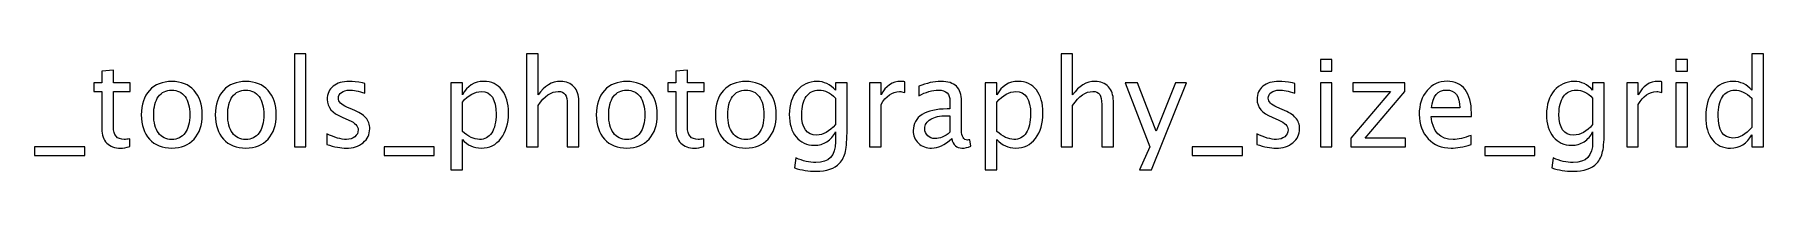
# Model space of a CAD drawing. Header units: centimetres. Extents: x -13.8 to 13.7, y -14.2 to 14.1.
# Drawn here: x -4.5 to 13.73, y 12.91 to 14.15 of the extents above; entities that cross this region are included whole.
import ezdxf

# ---------------------------------------------------------------- set-up
doc = ezdxf.new("R2010")
doc.units = ezdxf.units.CM
doc.header["$MEASUREMENT"] = 0
doc.layers.add('Layer 1', color=7, linetype='Continuous')

msp = doc.modelspace()

# ---------------------------------------------------------------- linework, layer by layer
at = {"layer": 'Layer 1'}
for points, knots in [([(-1.75811, 13.17044), (-1.75811, 13.17044), (-1.75811, 14.14961), (-1.75811, 14.14961), (-1.75811, 14.14961), (-1.75811, 14.14961), (-1.63619, 14.14961), (-1.63619, 14.14961), (-1.63619, 14.14961), (-1.63619, 14.14961), (-1.63619, 13.17044), (-1.63619, 13.17044), (-1.63619, 13.17044), (-1.63619, 13.17044), (-1.75811, 13.17044), (-1.75811, 13.17044)], [0, 0, 0, 0, 0.2, 0.2, 0.2, 0.2, 0.4, 0.4, 0.4, 0.4, 0.6, 0.6, 0.6, 0.6, 1, 1, 1, 1]), ([(0.69066, 13.17044), (0.69066, 13.17044), (0.69066, 14.14961), (0.69066, 14.14961), (0.69066, 14.14961), (0.69066, 14.14961), (0.81258, 14.14961), (0.81258, 14.14961), (0.81258, 14.14961), (0.81258, 14.14961), (0.81258, 13.71633), (0.81258, 13.71633), (0.81258, 13.71633), (0.87714, 13.81052), (0.9563, 13.85751), (1.04986, 13.85751), (1.04986, 13.85751), (1.1087, 13.85751), (1.15548, 13.8391), (1.18998, 13.80205), (1.18998, 13.80205), (1.22448, 13.76522), (1.24184, 13.71548), (1.24184, 13.65325), (1.24184, 13.65325), (1.24184, 13.65325), (1.24184, 13.17044), (1.24184, 13.17044), (1.24184, 13.17044), (1.24184, 13.17044), (1.11992, 13.17044), (1.11992, 13.17044), (1.11992, 13.17044), (1.11992, 13.17044), (1.11992, 13.61346), (1.11992, 13.61346), (1.11992, 13.61346), (1.11992, 13.66341), (1.11251, 13.69897), (1.09791, 13.72014), (1.09791, 13.72014), (1.08309, 13.74152), (1.05875, 13.7521), (1.02467, 13.7521), (1.02467, 13.7521), (0.94974, 13.7521), (0.87904, 13.70321), (0.81258, 13.60542), (0.81258, 13.60542), (0.81258, 13.60542), (0.81258, 13.17044), (0.81258, 13.17044), (0.81258, 13.17044), (0.81258, 13.17044), (0.69066, 13.17044), (0.69066, 13.17044)], [0, 0, 0, 0, 0.06666667, 0.06666667, 0.06666667, 0.06666667, 0.13333333, 0.13333333, 0.13333333, 0.13333333, 0.2, 0.2, 0.2, 0.2, 0.26666667, 0.26666667, 0.26666667, 0.26666667, 0.33333333, 0.33333333, 0.33333333, 0.33333333, 0.4, 0.4, 0.4, 0.4, 0.46666667, 0.46666667, 0.46666667, 0.46666667, 0.53333333, 0.53333333, 0.53333333, 0.53333333, 0.6, 0.6, 0.6, 0.6, 0.66666667, 0.66666667, 0.66666667, 0.66666667, 0.73333333, 0.73333333, 0.73333333, 0.73333333, 0.8, 0.8, 0.8, 0.8, 0.86666667, 0.86666667, 0.86666667, 0.86666667, 1, 1, 1, 1]), ([(6.32628, 13.17044), (6.32628, 13.17044), (6.32628, 14.14961), (6.32628, 14.14961), (6.32628, 14.14961), (6.32628, 14.14961), (6.4482, 14.14961), (6.4482, 14.14961), (6.4482, 14.14961), (6.4482, 14.14961), (6.4482, 13.71633), (6.4482, 13.71633), (6.4482, 13.71633), (6.51276, 13.81052), (6.59192, 13.85751), (6.68548, 13.85751), (6.68548, 13.85751), (6.74432, 13.85751), (6.7911, 13.8391), (6.8256, 13.80205), (6.8256, 13.80205), (6.8601, 13.76522), (6.87746, 13.71548), (6.87746, 13.65325), (6.87746, 13.65325), (6.87746, 13.65325), (6.87746, 13.17044), (6.87746, 13.17044), (6.87746, 13.17044), (6.87746, 13.17044), (6.75554, 13.17044), (6.75554, 13.17044), (6.75554, 13.17044), (6.75554, 13.17044), (6.75554, 13.61346), (6.75554, 13.61346), (6.75554, 13.61346), (6.75554, 13.66341), (6.74813, 13.69897), (6.73353, 13.72014), (6.73353, 13.72014), (6.71871, 13.74152), (6.69437, 13.7521), (6.66029, 13.7521), (6.66029, 13.7521), (6.58536, 13.7521), (6.51466, 13.70321), (6.4482, 13.60542), (6.4482, 13.60542), (6.4482, 13.60542), (6.4482, 13.17044), (6.4482, 13.17044), (6.4482, 13.17044), (6.4482, 13.17044), (6.32628, 13.17044), (6.32628, 13.17044)], [0, 0, 0, 0, 0.06666667, 0.06666667, 0.06666667, 0.06666667, 0.13333333, 0.13333333, 0.13333333, 0.13333333, 0.2, 0.2, 0.2, 0.2, 0.26666667, 0.26666667, 0.26666667, 0.26666667, 0.33333333, 0.33333333, 0.33333333, 0.33333333, 0.4, 0.4, 0.4, 0.4, 0.46666667, 0.46666667, 0.46666667, 0.46666667, 0.53333333, 0.53333333, 0.53333333, 0.53333333, 0.6, 0.6, 0.6, 0.6, 0.66666667, 0.66666667, 0.66666667, 0.66666667, 0.73333333, 0.73333333, 0.73333333, 0.73333333, 0.8, 0.8, 0.8, 0.8, 0.86666667, 0.86666667, 0.86666667, 0.86666667, 1, 1, 1, 1]), ([(9.0606, 13.96673), (9.0606, 13.96673), (9.0606, 14.08865), (9.0606, 14.08865), (9.0606, 14.08865), (9.0606, 14.08865), (9.18252, 14.08865), (9.18252, 14.08865), (9.18252, 14.08865), (9.18252, 14.08865), (9.18252, 13.96673), (9.18252, 13.96673), (9.18252, 13.96673), (9.18252, 13.96673), (9.0606, 13.96673), (9.0606, 13.96673)], [0, 0, 0, 0, 0.2, 0.2, 0.2, 0.2, 0.4, 0.4, 0.4, 0.4, 0.6, 0.6, 0.6, 0.6, 1, 1, 1, 1]), ([(12.80964, 13.96673), (12.80964, 13.96673), (12.80964, 14.08865), (12.80964, 14.08865), (12.80964, 14.08865), (12.80964, 14.08865), (12.93156, 14.08865), (12.93156, 14.08865), (12.93156, 14.08865), (12.93156, 14.08865), (12.93156, 13.96673), (12.93156, 13.96673), (12.93156, 13.96673), (12.93156, 13.96673), (12.80964, 13.96673), (12.80964, 13.96673)], [0, 0, 0, 0, 0.2, 0.2, 0.2, 0.2, 0.4, 0.4, 0.4, 0.4, 0.6, 0.6, 0.6, 0.6, 1, 1, 1, 1]), ([(13.60974, 13.17044), (13.60974, 13.17044), (13.60974, 13.29681), (13.60974, 13.29681), (13.60974, 13.29681), (13.56, 13.2024), (13.48507, 13.1552), (13.38495, 13.1552), (13.38495, 13.1552), (13.30367, 13.1552), (13.23975, 13.18462), (13.19318, 13.24368), (13.19318, 13.24368), (13.14661, 13.30273), (13.12333, 13.38338), (13.12333, 13.48561), (13.12333, 13.48561), (13.12333, 13.59737), (13.14979, 13.68733), (13.20249, 13.75549), (13.20249, 13.75549), (13.25541, 13.82343), (13.32484, 13.85751), (13.41099, 13.85751), (13.41099, 13.85751), (13.49078, 13.85751), (13.55725, 13.82703), (13.60974, 13.76586), (13.60974, 13.76586), (13.60974, 13.76586), (13.60974, 14.14961), (13.60974, 14.14961), (13.60974, 14.14961), (13.60974, 14.14961), (13.73166, 14.14961), (13.73166, 14.14961), (13.73166, 14.14961), (13.73166, 14.14961), (13.73166, 13.17044), (13.73166, 13.17044), (13.73166, 13.17044), (13.73166, 13.17044), (13.60974, 13.17044), (13.60974, 13.17044)], [0, 0, 0, 0, 0.08333333, 0.08333333, 0.08333333, 0.08333333, 0.16666667, 0.16666667, 0.16666667, 0.16666667, 0.25, 0.25, 0.25, 0.25, 0.33333333, 0.33333333, 0.33333333, 0.33333333, 0.41666667, 0.41666667, 0.41666667, 0.41666667, 0.5, 0.5, 0.5, 0.5, 0.58333333, 0.58333333, 0.58333333, 0.58333333, 0.66666667, 0.66666667, 0.66666667, 0.66666667, 0.75, 0.75, 0.75, 0.75, 0.83333333, 0.83333333, 0.83333333, 0.83333333, 1, 1, 1, 1]), ([(-3.4925, 13.17065), (-3.53018, 13.16028), (-3.56298, 13.1552), (-3.59071, 13.1552), (-3.59071, 13.1552), (-3.65294, 13.1552), (-3.70141, 13.17298), (-3.73613, 13.20854), (-3.73613, 13.20854), (-3.77105, 13.2441), (-3.78841, 13.29342), (-3.78841, 13.35671), (-3.78841, 13.35671), (-3.78841, 13.35671), (-3.78841, 13.7521), (-3.78841, 13.7521), (-3.78841, 13.7521), (-3.78841, 13.7521), (-3.87265, 13.7521), (-3.87265, 13.7521), (-3.87265, 13.7521), (-3.87265, 13.7521), (-3.87265, 13.84354), (-3.87265, 13.84354), (-3.87265, 13.84354), (-3.87265, 13.84354), (-3.78841, 13.84354), (-3.78841, 13.84354), (-3.78841, 13.84354), (-3.78841, 13.84354), (-3.78841, 13.96525), (-3.78841, 13.96525), (-3.78841, 13.96525), (-3.78841, 13.96525), (-3.66649, 13.97689), (-3.66649, 13.97689), (-3.66649, 13.97689), (-3.66649, 13.97689), (-3.66649, 13.84354), (-3.66649, 13.84354), (-3.66649, 13.84354), (-3.66649, 13.84354), (-3.48996, 13.84354), (-3.48996, 13.84354), (-3.48996, 13.84354), (-3.48996, 13.84354), (-3.48996, 13.7521), (-3.48996, 13.7521), (-3.48996, 13.7521), (-3.48996, 13.7521), (-3.66649, 13.7521), (-3.66649, 13.7521), (-3.66649, 13.7521), (-3.66649, 13.7521), (-3.66649, 13.37872), (-3.66649, 13.37872), (-3.66649, 13.37872), (-3.66649, 13.29067), (-3.62818, 13.24664), (-3.55177, 13.24664), (-3.55177, 13.24664), (-3.53547, 13.24664), (-3.51578, 13.24939), (-3.4925, 13.25468), (-3.4925, 13.25468), (-3.4925, 13.25468), (-3.4925, 13.17065), (-3.4925, 13.17065)], [0, 0, 0, 0, 0.05555556, 0.05555556, 0.05555556, 0.05555556, 0.11111111, 0.11111111, 0.11111111, 0.11111111, 0.16666667, 0.16666667, 0.16666667, 0.16666667, 0.22222222, 0.22222222, 0.22222222, 0.22222222, 0.27777778, 0.27777778, 0.27777778, 0.27777778, 0.33333333, 0.33333333, 0.33333333, 0.33333333, 0.38888889, 0.38888889, 0.38888889, 0.38888889, 0.44444444, 0.44444444, 0.44444444, 0.44444444, 0.5, 0.5, 0.5, 0.5, 0.55555556, 0.55555556, 0.55555556, 0.55555556, 0.61111111, 0.61111111, 0.61111111, 0.61111111, 0.66666667, 0.66666667, 0.66666667, 0.66666667, 0.72222222, 0.72222222, 0.72222222, 0.72222222, 0.77777778, 0.77777778, 0.77777778, 0.77777778, 0.83333333, 0.83333333, 0.83333333, 0.83333333, 0.88888889, 0.88888889, 0.88888889, 0.88888889, 1, 1, 1, 1]), ([(-3.05054, 13.1552), (-3.14939, 13.1552), (-3.2277, 13.18674), (-3.28528, 13.24982), (-3.28528, 13.24982), (-3.34306, 13.31289), (-3.37185, 13.39862), (-3.37185, 13.50678), (-3.37185, 13.50678), (-3.37185, 13.61473), (-3.34306, 13.70024), (-3.28528, 13.76311), (-3.28528, 13.76311), (-3.2277, 13.82597), (-3.14939, 13.85751), (-3.05054, 13.85751), (-3.05054, 13.85751), (-2.95169, 13.85751), (-2.87337, 13.82597), (-2.8158, 13.76311), (-2.8158, 13.76311), (-2.75802, 13.70024), (-2.72923, 13.61473), (-2.72923, 13.50678), (-2.72923, 13.50678), (-2.72923, 13.39862), (-2.75802, 13.31289), (-2.8158, 13.24982), (-2.8158, 13.24982), (-2.87337, 13.18674), (-2.95169, 13.1552), (-3.05054, 13.1552)], [0, 0, 0, 0, 0.11111111, 0.11111111, 0.11111111, 0.11111111, 0.22222222, 0.22222222, 0.22222222, 0.22222222, 0.33333333, 0.33333333, 0.33333333, 0.33333333, 0.44444444, 0.44444444, 0.44444444, 0.44444444, 0.55555556, 0.55555556, 0.55555556, 0.55555556, 0.66666667, 0.66666667, 0.66666667, 0.66666667, 0.77777778, 0.77777778, 0.77777778, 0.77777778, 1, 1, 1, 1]), ([(-2.27034, 13.1552), (-2.36919, 13.1552), (-2.4475, 13.18674), (-2.50508, 13.24982), (-2.50508, 13.24982), (-2.56286, 13.31289), (-2.59165, 13.39862), (-2.59165, 13.50678), (-2.59165, 13.50678), (-2.59165, 13.61473), (-2.56286, 13.70024), (-2.50508, 13.76311), (-2.50508, 13.76311), (-2.4475, 13.82597), (-2.36919, 13.85751), (-2.27034, 13.85751), (-2.27034, 13.85751), (-2.17149, 13.85751), (-2.09317, 13.82597), (-2.0356, 13.76311), (-2.0356, 13.76311), (-1.97782, 13.70024), (-1.94903, 13.61473), (-1.94903, 13.50678), (-1.94903, 13.50678), (-1.94903, 13.39862), (-1.97782, 13.31289), (-2.0356, 13.24982), (-2.0356, 13.24982), (-2.09317, 13.18674), (-2.17149, 13.1552), (-2.27034, 13.1552)], [0, 0, 0, 0, 0.11111111, 0.11111111, 0.11111111, 0.11111111, 0.22222222, 0.22222222, 0.22222222, 0.22222222, 0.33333333, 0.33333333, 0.33333333, 0.33333333, 0.44444444, 0.44444444, 0.44444444, 0.44444444, 0.55555556, 0.55555556, 0.55555556, 0.55555556, 0.66666667, 0.66666667, 0.66666667, 0.66666667, 0.77777778, 0.77777778, 0.77777778, 0.77777778, 1, 1, 1, 1]), ([(-1.41521, 13.19457), (-1.41521, 13.19457), (-1.41521, 13.30633), (-1.41521, 13.30633), (-1.41521, 13.30633), (-1.33541, 13.26654), (-1.2662, 13.24664), (-1.20714, 13.24664), (-1.20714, 13.24664), (-1.172, 13.24664), (-1.14279, 13.25617), (-1.11972, 13.27522), (-1.11972, 13.27522), (-1.09665, 13.29405), (-1.08501, 13.31776), (-1.08501, 13.34634), (-1.08501, 13.34634), (-1.08501, 13.38803), (-1.11739, 13.42254), (-1.18216, 13.44984), (-1.18216, 13.44984), (-1.18216, 13.44984), (-1.2535, 13.48011), (-1.2535, 13.48011), (-1.2535, 13.48011), (-1.35869, 13.52371), (-1.4114, 13.58679), (-1.4114, 13.6687), (-1.4114, 13.6687), (-1.4114, 13.72734), (-1.39066, 13.77348), (-1.34917, 13.80713), (-1.34917, 13.80713), (-1.30768, 13.84079), (-1.25074, 13.85751), (-1.17857, 13.85751), (-1.17857, 13.85751), (-1.1411, 13.85751), (-1.09453, 13.85243), (-1.03929, 13.84206), (-1.03929, 13.84206), (-1.03929, 13.84206), (-1.01389, 13.83719), (-1.01389, 13.83719), (-1.01389, 13.83719), (-1.01389, 13.83719), (-1.01389, 13.73559), (-1.01389, 13.73559), (-1.01389, 13.73559), (-1.08183, 13.75591), (-1.13602, 13.76607), (-1.17645, 13.76607), (-1.17645, 13.76607), (-1.21201, 13.76607), (-1.24016, 13.75824), (-1.26154, 13.74279), (-1.26154, 13.74279), (-1.28271, 13.72734), (-1.29329, 13.70659), (-1.29329, 13.68056), (-1.29329, 13.68056), (-1.29329, 13.64394), (-1.26366, 13.61282), (-1.20418, 13.58764), (-1.20418, 13.58764), (-1.20418, 13.58764), (-1.14555, 13.56287), (-1.14555, 13.56287), (-1.14555, 13.56287), (-1.07908, 13.53493), (-1.03209, 13.5053), (-1.00458, 13.47418), (-1.00458, 13.47418), (-0.97685, 13.44307), (-0.96309, 13.40412), (-0.96309, 13.35755), (-0.96309, 13.35755), (-0.96309, 13.2985), (-0.98637, 13.25003), (-1.03315, 13.21214), (-1.03315, 13.21214), (-1.07972, 13.17425), (-1.13941, 13.1552), (-1.21201, 13.1552), (-1.21201, 13.1552), (-1.26789, 13.1552), (-1.33541, 13.16832), (-1.41521, 13.19457)], [0, 0, 0, 0, 0.04347826, 0.04347826, 0.04347826, 0.04347826, 0.08695652, 0.08695652, 0.08695652, 0.08695652, 0.13043478, 0.13043478, 0.13043478, 0.13043478, 0.17391304, 0.17391304, 0.17391304, 0.17391304, 0.2173913, 0.2173913, 0.2173913, 0.2173913, 0.26086957, 0.26086957, 0.26086957, 0.26086957, 0.30434783, 0.30434783, 0.30434783, 0.30434783, 0.34782609, 0.34782609, 0.34782609, 0.34782609, 0.39130435, 0.39130435, 0.39130435, 0.39130435, 0.43478261, 0.43478261, 0.43478261, 0.43478261, 0.47826087, 0.47826087, 0.47826087, 0.47826087, 0.52173913, 0.52173913, 0.52173913, 0.52173913, 0.56521739, 0.56521739, 0.56521739, 0.56521739, 0.60869565, 0.60869565, 0.60869565, 0.60869565, 0.65217391, 0.65217391, 0.65217391, 0.65217391, 0.69565217, 0.69565217, 0.69565217, 0.69565217, 0.73913043, 0.73913043, 0.73913043, 0.73913043, 0.7826087, 0.7826087, 0.7826087, 0.7826087, 0.82608696, 0.82608696, 0.82608696, 0.82608696, 0.86956522, 0.86956522, 0.86956522, 0.86956522, 0.91304348, 0.91304348, 0.91304348, 0.91304348, 1, 1, 1, 1]), ([(-0.10859, 12.92533), (-0.10859, 12.92533), (-0.10859, 13.84354), (-0.10859, 13.84354), (-0.10859, 13.84354), (-0.10859, 13.84354), (0.01333, 13.84354), (0.01333, 13.84354), (0.01333, 13.84354), (0.01333, 13.84354), (0.01333, 13.71633), (0.01333, 13.71633), (0.01333, 13.71633), (0.06328, 13.81052), (0.13843, 13.85751), (0.23854, 13.85751), (0.23854, 13.85751), (0.31961, 13.85751), (0.38332, 13.82809), (0.42989, 13.76903), (0.42989, 13.76903), (0.47646, 13.70998), (0.49974, 13.62933), (0.49974, 13.5271), (0.49974, 13.5271), (0.49974, 13.41576), (0.47328, 13.3258), (0.42058, 13.25765), (0.42058, 13.25765), (0.36787, 13.18928), (0.29845, 13.1552), (0.21251, 13.1552), (0.21251, 13.1552), (0.13271, 13.1552), (0.06625, 13.18568), (0.01333, 13.24685), (0.01333, 13.24685), (0.01333, 13.24685), (0.01333, 12.92533), (0.01333, 12.92533), (0.01333, 12.92533), (0.01333, 12.92533), (-0.10859, 12.92533), (-0.10859, 12.92533)], [0, 0, 0, 0, 0.08333333, 0.08333333, 0.08333333, 0.08333333, 0.16666667, 0.16666667, 0.16666667, 0.16666667, 0.25, 0.25, 0.25, 0.25, 0.33333333, 0.33333333, 0.33333333, 0.33333333, 0.41666667, 0.41666667, 0.41666667, 0.41666667, 0.5, 0.5, 0.5, 0.5, 0.58333333, 0.58333333, 0.58333333, 0.58333333, 0.66666667, 0.66666667, 0.66666667, 0.66666667, 0.75, 0.75, 0.75, 0.75, 0.83333333, 0.83333333, 0.83333333, 0.83333333, 1, 1, 1, 1]), ([(1.74688, 13.1552), (1.64803, 13.1552), (1.56972, 13.18674), (1.51214, 13.24982), (1.51214, 13.24982), (1.45436, 13.31289), (1.42557, 13.39862), (1.42557, 13.50678), (1.42557, 13.50678), (1.42557, 13.61473), (1.45436, 13.70024), (1.51214, 13.76311), (1.51214, 13.76311), (1.56972, 13.82597), (1.64803, 13.85751), (1.74688, 13.85751), (1.74688, 13.85751), (1.84573, 13.85751), (1.92405, 13.82597), (1.98162, 13.76311), (1.98162, 13.76311), (2.0394, 13.70024), (2.06819, 13.61473), (2.06819, 13.50678), (2.06819, 13.50678), (2.06819, 13.39862), (2.0394, 13.31289), (1.98162, 13.24982), (1.98162, 13.24982), (1.92405, 13.18674), (1.84573, 13.1552), (1.74688, 13.1552)], [0, 0, 0, 0, 0.11111111, 0.11111111, 0.11111111, 0.11111111, 0.22222222, 0.22222222, 0.22222222, 0.22222222, 0.33333333, 0.33333333, 0.33333333, 0.33333333, 0.44444444, 0.44444444, 0.44444444, 0.44444444, 0.55555556, 0.55555556, 0.55555556, 0.55555556, 0.66666667, 0.66666667, 0.66666667, 0.66666667, 0.77777778, 0.77777778, 0.77777778, 0.77777778, 1, 1, 1, 1]), ([(2.5601, 13.17065), (2.52242, 13.16028), (2.48962, 13.1552), (2.46189, 13.1552), (2.46189, 13.1552), (2.39966, 13.1552), (2.35119, 13.17298), (2.31647, 13.20854), (2.31647, 13.20854), (2.28155, 13.2441), (2.26419, 13.29342), (2.26419, 13.35671), (2.26419, 13.35671), (2.26419, 13.35671), (2.26419, 13.7521), (2.26419, 13.7521), (2.26419, 13.7521), (2.26419, 13.7521), (2.17995, 13.7521), (2.17995, 13.7521), (2.17995, 13.7521), (2.17995, 13.7521), (2.17995, 13.84354), (2.17995, 13.84354), (2.17995, 13.84354), (2.17995, 13.84354), (2.26419, 13.84354), (2.26419, 13.84354), (2.26419, 13.84354), (2.26419, 13.84354), (2.26419, 13.96525), (2.26419, 13.96525), (2.26419, 13.96525), (2.26419, 13.96525), (2.38611, 13.97689), (2.38611, 13.97689), (2.38611, 13.97689), (2.38611, 13.97689), (2.38611, 13.84354), (2.38611, 13.84354), (2.38611, 13.84354), (2.38611, 13.84354), (2.56264, 13.84354), (2.56264, 13.84354), (2.56264, 13.84354), (2.56264, 13.84354), (2.56264, 13.7521), (2.56264, 13.7521), (2.56264, 13.7521), (2.56264, 13.7521), (2.38611, 13.7521), (2.38611, 13.7521), (2.38611, 13.7521), (2.38611, 13.7521), (2.38611, 13.37872), (2.38611, 13.37872), (2.38611, 13.37872), (2.38611, 13.29067), (2.42442, 13.24664), (2.50083, 13.24664), (2.50083, 13.24664), (2.51713, 13.24664), (2.53682, 13.24939), (2.5601, 13.25468), (2.5601, 13.25468), (2.5601, 13.25468), (2.5601, 13.17065), (2.5601, 13.17065)], [0, 0, 0, 0, 0.05555556, 0.05555556, 0.05555556, 0.05555556, 0.11111111, 0.11111111, 0.11111111, 0.11111111, 0.16666667, 0.16666667, 0.16666667, 0.16666667, 0.22222222, 0.22222222, 0.22222222, 0.22222222, 0.27777778, 0.27777778, 0.27777778, 0.27777778, 0.33333333, 0.33333333, 0.33333333, 0.33333333, 0.38888889, 0.38888889, 0.38888889, 0.38888889, 0.44444444, 0.44444444, 0.44444444, 0.44444444, 0.5, 0.5, 0.5, 0.5, 0.55555556, 0.55555556, 0.55555556, 0.55555556, 0.61111111, 0.61111111, 0.61111111, 0.61111111, 0.66666667, 0.66666667, 0.66666667, 0.66666667, 0.72222222, 0.72222222, 0.72222222, 0.72222222, 0.77777778, 0.77777778, 0.77777778, 0.77777778, 0.83333333, 0.83333333, 0.83333333, 0.83333333, 0.88888889, 0.88888889, 0.88888889, 0.88888889, 1, 1, 1, 1]), ([(3.00206, 13.1552), (2.90321, 13.1552), (2.8249, 13.18674), (2.76732, 13.24982), (2.76732, 13.24982), (2.70954, 13.31289), (2.68075, 13.39862), (2.68075, 13.50678), (2.68075, 13.50678), (2.68075, 13.61473), (2.70954, 13.70024), (2.76732, 13.76311), (2.76732, 13.76311), (2.8249, 13.82597), (2.90321, 13.85751), (3.00206, 13.85751), (3.00206, 13.85751), (3.10091, 13.85751), (3.17923, 13.82597), (3.2368, 13.76311), (3.2368, 13.76311), (3.29458, 13.70024), (3.32337, 13.61473), (3.32337, 13.50678), (3.32337, 13.50678), (3.32337, 13.39862), (3.29458, 13.31289), (3.2368, 13.24982), (3.2368, 13.24982), (3.17923, 13.18674), (3.10091, 13.1552), (3.00206, 13.1552)], [0, 0, 0, 0, 0.11111111, 0.11111111, 0.11111111, 0.11111111, 0.22222222, 0.22222222, 0.22222222, 0.22222222, 0.33333333, 0.33333333, 0.33333333, 0.33333333, 0.44444444, 0.44444444, 0.44444444, 0.44444444, 0.55555556, 0.55555556, 0.55555556, 0.55555556, 0.66666667, 0.66666667, 0.66666667, 0.66666667, 0.77777778, 0.77777778, 0.77777778, 0.77777778, 1, 1, 1, 1]), ([(3.51683, 12.94692), (3.51683, 12.94692), (3.53122, 13.05233), (3.53122, 13.05233), (3.53122, 13.05233), (3.60192, 13.01931), (3.67198, 13.0028), (3.7412, 13.0028), (3.7412, 13.0028), (3.87857, 13.0028), (3.94736, 13.07561), (3.94736, 13.22103), (3.94736, 13.22103), (3.94736, 13.22103), (3.94736, 13.32686), (3.94736, 13.32686), (3.94736, 13.32686), (3.92619, 13.2822), (3.89614, 13.2477), (3.85698, 13.22293), (3.85698, 13.22293), (3.81782, 13.19817), (3.77422, 13.18568), (3.72617, 13.18568), (3.72617, 13.18568), (3.64468, 13.18568), (3.58012, 13.21489), (3.53249, 13.27331), (3.53249, 13.27331), (3.48487, 13.33173), (3.46095, 13.41089), (3.46095, 13.5108), (3.46095, 13.5108), (3.46095, 13.61304), (3.48804, 13.69643), (3.54223, 13.76099), (3.54223, 13.76099), (3.59663, 13.82534), (3.66669, 13.85751), (3.75284, 13.85751), (3.75284, 13.85751), (3.82819, 13.85751), (3.89317, 13.82703), (3.94736, 13.76586), (3.94736, 13.76586), (3.94736, 13.76586), (3.94736, 13.84354), (3.94736, 13.84354), (3.94736, 13.84354), (3.94736, 13.84354), (4.06928, 13.84354), (4.06928, 13.84354), (4.06928, 13.84354), (4.06928, 13.84354), (4.06928, 13.35417), (4.06928, 13.35417), (4.06928, 13.35417), (4.06928, 13.24897), (4.06378, 13.17108), (4.05277, 13.12049), (4.05277, 13.12049), (4.04198, 13.0699), (4.02123, 13.02841), (3.99118, 12.99624), (3.99118, 12.99624), (3.93784, 12.93972), (3.85444, 12.91136), (3.7412, 12.91136), (3.7412, 12.91136), (3.66352, 12.91136), (3.5888, 12.92321), (3.51683, 12.94692)], [0, 0, 0, 0, 0.05263158, 0.05263158, 0.05263158, 0.05263158, 0.10526316, 0.10526316, 0.10526316, 0.10526316, 0.15789474, 0.15789474, 0.15789474, 0.15789474, 0.21052632, 0.21052632, 0.21052632, 0.21052632, 0.26315789, 0.26315789, 0.26315789, 0.26315789, 0.31578947, 0.31578947, 0.31578947, 0.31578947, 0.36842105, 0.36842105, 0.36842105, 0.36842105, 0.42105263, 0.42105263, 0.42105263, 0.42105263, 0.47368421, 0.47368421, 0.47368421, 0.47368421, 0.52631579, 0.52631579, 0.52631579, 0.52631579, 0.57894737, 0.57894737, 0.57894737, 0.57894737, 0.63157895, 0.63157895, 0.63157895, 0.63157895, 0.68421053, 0.68421053, 0.68421053, 0.68421053, 0.73684211, 0.73684211, 0.73684211, 0.73684211, 0.78947368, 0.78947368, 0.78947368, 0.78947368, 0.84210526, 0.84210526, 0.84210526, 0.84210526, 0.89473684, 0.89473684, 0.89473684, 0.89473684, 1, 1, 1, 1]), ([(4.30614, 13.17044), (4.30614, 13.17044), (4.30614, 13.84354), (4.30614, 13.84354), (4.30614, 13.84354), (4.30614, 13.84354), (4.42806, 13.84354), (4.42806, 13.84354), (4.42806, 13.84354), (4.42806, 13.84354), (4.42806, 13.71633), (4.42806, 13.71633), (4.42806, 13.71633), (4.47653, 13.81052), (4.54681, 13.85751), (4.63909, 13.85751), (4.63909, 13.85751), (4.65158, 13.85751), (4.6647, 13.85645), (4.67825, 13.85434), (4.67825, 13.85434), (4.67825, 13.85434), (4.67825, 13.74025), (4.67825, 13.74025), (4.67825, 13.74025), (4.65708, 13.74723), (4.63846, 13.75083), (4.62237, 13.75083), (4.62237, 13.75083), (4.5449, 13.75083), (4.48013, 13.70511), (4.42806, 13.61346), (4.42806, 13.61346), (4.42806, 13.61346), (4.42806, 13.17044), (4.42806, 13.17044), (4.42806, 13.17044), (4.42806, 13.17044), (4.30614, 13.17044), (4.30614, 13.17044)], [0, 0, 0, 0, 0.09090909, 0.09090909, 0.09090909, 0.09090909, 0.18181818, 0.18181818, 0.18181818, 0.18181818, 0.27272727, 0.27272727, 0.27272727, 0.27272727, 0.36363636, 0.36363636, 0.36363636, 0.36363636, 0.45454545, 0.45454545, 0.45454545, 0.45454545, 0.54545455, 0.54545455, 0.54545455, 0.54545455, 0.63636364, 0.63636364, 0.63636364, 0.63636364, 0.72727273, 0.72727273, 0.72727273, 0.72727273, 0.81818182, 0.81818182, 0.81818182, 0.81818182, 1, 1, 1, 1]), ([(5.1727, 13.25617), (5.09947, 13.18886), (5.02898, 13.1552), (4.96125, 13.1552), (4.96125, 13.1552), (4.90558, 13.1552), (4.85922, 13.17256), (4.82261, 13.20748), (4.82261, 13.20748), (4.78578, 13.24241), (4.76736, 13.28643), (4.76736, 13.33956), (4.76736, 13.33956), (4.76736, 13.41301), (4.79826, 13.46953), (4.86007, 13.5089), (4.86007, 13.5089), (4.92188, 13.54827), (5.01057, 13.56795), (5.12614, 13.56795), (5.12614, 13.56795), (5.12614, 13.56795), (5.15471, 13.56795), (5.15471, 13.56795), (5.15471, 13.56795), (5.15471, 13.56795), (5.15471, 13.64902), (5.15471, 13.64902), (5.15471, 13.64902), (5.15471, 13.72712), (5.11407, 13.76607), (5.03258, 13.76607), (5.03258, 13.76607), (4.9695, 13.76607), (4.9005, 13.74617), (4.82578, 13.70638), (4.82578, 13.70638), (4.82578, 13.70638), (4.82578, 13.80671), (4.82578, 13.80671), (4.82578, 13.80671), (4.90791, 13.84058), (4.98538, 13.85751), (5.05798, 13.85751), (5.05798, 13.85751), (5.1327, 13.85751), (5.18794, 13.84058), (5.22329, 13.8065), (5.22329, 13.8065), (5.25885, 13.77242), (5.27663, 13.71993), (5.27663, 13.64902), (5.27663, 13.64902), (5.27663, 13.64902), (5.27663, 13.34485), (5.27663, 13.34485), (5.27663, 13.34485), (5.27663, 13.27522), (5.29801, 13.24029), (5.34098, 13.24029), (5.34098, 13.24029), (5.34627, 13.24029), (5.3541, 13.24114), (5.36447, 13.24283), (5.36447, 13.24283), (5.36447, 13.24283), (5.37315, 13.1751), (5.37315, 13.1751), (5.37315, 13.1751), (5.34542, 13.16176), (5.31494, 13.1552), (5.2815, 13.1552), (5.2815, 13.1552), (5.22456, 13.1552), (5.18837, 13.18886), (5.1727, 13.25617)], [0, 0, 0, 0, 0.05, 0.05, 0.05, 0.05, 0.1, 0.1, 0.1, 0.1, 0.15, 0.15, 0.15, 0.15, 0.2, 0.2, 0.2, 0.2, 0.25, 0.25, 0.25, 0.25, 0.3, 0.3, 0.3, 0.3, 0.35, 0.35, 0.35, 0.35, 0.4, 0.4, 0.4, 0.4, 0.45, 0.45, 0.45, 0.45, 0.5, 0.5, 0.5, 0.5, 0.55, 0.55, 0.55, 0.55, 0.6, 0.6, 0.6, 0.6, 0.65, 0.65, 0.65, 0.65, 0.7, 0.7, 0.7, 0.7, 0.75, 0.75, 0.75, 0.75, 0.8, 0.8, 0.8, 0.8, 0.85, 0.85, 0.85, 0.85, 0.9, 0.9, 0.9, 0.9, 1, 1, 1, 1]), ([(5.52703, 12.92533), (5.52703, 12.92533), (5.52703, 13.84354), (5.52703, 13.84354), (5.52703, 13.84354), (5.52703, 13.84354), (5.64895, 13.84354), (5.64895, 13.84354), (5.64895, 13.84354), (5.64895, 13.84354), (5.64895, 13.71633), (5.64895, 13.71633), (5.64895, 13.71633), (5.6989, 13.81052), (5.77405, 13.85751), (5.87416, 13.85751), (5.87416, 13.85751), (5.95523, 13.85751), (6.01894, 13.82809), (6.06551, 13.76903), (6.06551, 13.76903), (6.11208, 13.70998), (6.13536, 13.62933), (6.13536, 13.5271), (6.13536, 13.5271), (6.13536, 13.41576), (6.1089, 13.3258), (6.0562, 13.25765), (6.0562, 13.25765), (6.00349, 13.18928), (5.93407, 13.1552), (5.84813, 13.1552), (5.84813, 13.1552), (5.76833, 13.1552), (5.70187, 13.18568), (5.64895, 13.24685), (5.64895, 13.24685), (5.64895, 13.24685), (5.64895, 12.92533), (5.64895, 12.92533), (5.64895, 12.92533), (5.64895, 12.92533), (5.52703, 12.92533), (5.52703, 12.92533)], [0, 0, 0, 0, 0.08333333, 0.08333333, 0.08333333, 0.08333333, 0.16666667, 0.16666667, 0.16666667, 0.16666667, 0.25, 0.25, 0.25, 0.25, 0.33333333, 0.33333333, 0.33333333, 0.33333333, 0.41666667, 0.41666667, 0.41666667, 0.41666667, 0.5, 0.5, 0.5, 0.5, 0.58333333, 0.58333333, 0.58333333, 0.58333333, 0.66666667, 0.66666667, 0.66666667, 0.66666667, 0.75, 0.75, 0.75, 0.75, 0.83333333, 0.83333333, 0.83333333, 0.83333333, 1, 1, 1, 1]), ([(8.38898, 13.19457), (8.38898, 13.19457), (8.38898, 13.30633), (8.38898, 13.30633), (8.38898, 13.30633), (8.46878, 13.26654), (8.53799, 13.24664), (8.59705, 13.24664), (8.59705, 13.24664), (8.63219, 13.24664), (8.6614, 13.25617), (8.68447, 13.27522), (8.68447, 13.27522), (8.70754, 13.29405), (8.71918, 13.31776), (8.71918, 13.34634), (8.71918, 13.34634), (8.71918, 13.38803), (8.6868, 13.42254), (8.62203, 13.44984), (8.62203, 13.44984), (8.62203, 13.44984), (8.55069, 13.48011), (8.55069, 13.48011), (8.55069, 13.48011), (8.4455, 13.52371), (8.39279, 13.58679), (8.39279, 13.6687), (8.39279, 13.6687), (8.39279, 13.72734), (8.41353, 13.77348), (8.45502, 13.80713), (8.45502, 13.80713), (8.49651, 13.84079), (8.55345, 13.85751), (8.62562, 13.85751), (8.62562, 13.85751), (8.66309, 13.85751), (8.70966, 13.85243), (8.7649, 13.84206), (8.7649, 13.84206), (8.7649, 13.84206), (8.7903, 13.83719), (8.7903, 13.83719), (8.7903, 13.83719), (8.7903, 13.83719), (8.7903, 13.73559), (8.7903, 13.73559), (8.7903, 13.73559), (8.72236, 13.75591), (8.66817, 13.76607), (8.62774, 13.76607), (8.62774, 13.76607), (8.59218, 13.76607), (8.56403, 13.75824), (8.54265, 13.74279), (8.54265, 13.74279), (8.52148, 13.72734), (8.5109, 13.70659), (8.5109, 13.68056), (8.5109, 13.68056), (8.5109, 13.64394), (8.54053, 13.61282), (8.60001, 13.58764), (8.60001, 13.58764), (8.60001, 13.58764), (8.65864, 13.56287), (8.65864, 13.56287), (8.65864, 13.56287), (8.72511, 13.53493), (8.7721, 13.5053), (8.79961, 13.47418), (8.79961, 13.47418), (8.82734, 13.44307), (8.8411, 13.40412), (8.8411, 13.35755), (8.8411, 13.35755), (8.8411, 13.2985), (8.81782, 13.25003), (8.77104, 13.21214), (8.77104, 13.21214), (8.72447, 13.17425), (8.66478, 13.1552), (8.59218, 13.1552), (8.59218, 13.1552), (8.5363, 13.1552), (8.46878, 13.16832), (8.38898, 13.19457)], [0, 0, 0, 0, 0.04347826, 0.04347826, 0.04347826, 0.04347826, 0.08695652, 0.08695652, 0.08695652, 0.08695652, 0.13043478, 0.13043478, 0.13043478, 0.13043478, 0.17391304, 0.17391304, 0.17391304, 0.17391304, 0.2173913, 0.2173913, 0.2173913, 0.2173913, 0.26086957, 0.26086957, 0.26086957, 0.26086957, 0.30434783, 0.30434783, 0.30434783, 0.30434783, 0.34782609, 0.34782609, 0.34782609, 0.34782609, 0.39130435, 0.39130435, 0.39130435, 0.39130435, 0.43478261, 0.43478261, 0.43478261, 0.43478261, 0.47826087, 0.47826087, 0.47826087, 0.47826087, 0.52173913, 0.52173913, 0.52173913, 0.52173913, 0.56521739, 0.56521739, 0.56521739, 0.56521739, 0.60869565, 0.60869565, 0.60869565, 0.60869565, 0.65217391, 0.65217391, 0.65217391, 0.65217391, 0.69565217, 0.69565217, 0.69565217, 0.69565217, 0.73913043, 0.73913043, 0.73913043, 0.73913043, 0.7826087, 0.7826087, 0.7826087, 0.7826087, 0.82608696, 0.82608696, 0.82608696, 0.82608696, 0.86956522, 0.86956522, 0.86956522, 0.86956522, 0.91304348, 0.91304348, 0.91304348, 0.91304348, 1, 1, 1, 1]), ([(10.64958, 13.19203), (10.56767, 13.16748), (10.4976, 13.1552), (10.43918, 13.1552), (10.43918, 13.1552), (10.33949, 13.1552), (10.25842, 13.18822), (10.19598, 13.25405), (10.19598, 13.25405), (10.13354, 13.31988), (10.10221, 13.40518), (10.10221, 13.51017), (10.10221, 13.51017), (10.10221, 13.61198), (10.12973, 13.69559), (10.18497, 13.76099), (10.18497, 13.76099), (10.24022, 13.82618), (10.31091, 13.85878), (10.39706, 13.85878), (10.39706, 13.85878), (10.47855, 13.85878), (10.54163, 13.82978), (10.58608, 13.77179), (10.58608, 13.77179), (10.63053, 13.71379), (10.65276, 13.63166), (10.65276, 13.52519), (10.65276, 13.52519), (10.65276, 13.52519), (10.65212, 13.48794), (10.65212, 13.48794), (10.65212, 13.48794), (10.65212, 13.48794), (10.22667, 13.48794), (10.22667, 13.48794), (10.22667, 13.48794), (10.24445, 13.32707), (10.32298, 13.24664), (10.46204, 13.24664), (10.46204, 13.24664), (10.51306, 13.24664), (10.5755, 13.26103), (10.64958, 13.28982), (10.64958, 13.28982), (10.64958, 13.28982), (10.64958, 13.19203), (10.64958, 13.19203)], [0, 0, 0, 0, 0.07692308, 0.07692308, 0.07692308, 0.07692308, 0.15384615, 0.15384615, 0.15384615, 0.15384615, 0.23076923, 0.23076923, 0.23076923, 0.23076923, 0.30769231, 0.30769231, 0.30769231, 0.30769231, 0.38461538, 0.38461538, 0.38461538, 0.38461538, 0.46153846, 0.46153846, 0.46153846, 0.46153846, 0.53846154, 0.53846154, 0.53846154, 0.53846154, 0.61538462, 0.61538462, 0.61538462, 0.61538462, 0.69230769, 0.69230769, 0.69230769, 0.69230769, 0.76923077, 0.76923077, 0.76923077, 0.76923077, 0.84615385, 0.84615385, 0.84615385, 0.84615385, 1, 1, 1, 1]), ([(11.50069, 12.94692), (11.50069, 12.94692), (11.51508, 13.05233), (11.51508, 13.05233), (11.51508, 13.05233), (11.58578, 13.01931), (11.65584, 13.0028), (11.72506, 13.0028), (11.72506, 13.0028), (11.86243, 13.0028), (11.93122, 13.07561), (11.93122, 13.22103), (11.93122, 13.22103), (11.93122, 13.22103), (11.93122, 13.32686), (11.93122, 13.32686), (11.93122, 13.32686), (11.91005, 13.2822), (11.88, 13.2477), (11.84084, 13.22293), (11.84084, 13.22293), (11.80168, 13.19817), (11.75808, 13.18568), (11.71003, 13.18568), (11.71003, 13.18568), (11.62854, 13.18568), (11.56398, 13.21489), (11.51635, 13.27331), (11.51635, 13.27331), (11.46873, 13.33173), (11.44481, 13.41089), (11.44481, 13.5108), (11.44481, 13.5108), (11.44481, 13.61304), (11.4719, 13.69643), (11.52609, 13.76099), (11.52609, 13.76099), (11.58049, 13.82534), (11.65055, 13.85751), (11.7367, 13.85751), (11.7367, 13.85751), (11.81205, 13.85751), (11.87703, 13.82703), (11.93122, 13.76586), (11.93122, 13.76586), (11.93122, 13.76586), (11.93122, 13.84354), (11.93122, 13.84354), (11.93122, 13.84354), (11.93122, 13.84354), (12.05314, 13.84354), (12.05314, 13.84354), (12.05314, 13.84354), (12.05314, 13.84354), (12.05314, 13.35417), (12.05314, 13.35417), (12.05314, 13.35417), (12.05314, 13.24897), (12.04764, 13.17108), (12.03663, 13.12049), (12.03663, 13.12049), (12.02584, 13.0699), (12.00509, 13.02841), (11.97504, 12.99624), (11.97504, 12.99624), (11.9217, 12.93972), (11.8383, 12.91136), (11.72506, 12.91136), (11.72506, 12.91136), (11.64738, 12.91136), (11.57266, 12.92321), (11.50069, 12.94692)], [0, 0, 0, 0, 0.05263158, 0.05263158, 0.05263158, 0.05263158, 0.10526316, 0.10526316, 0.10526316, 0.10526316, 0.15789474, 0.15789474, 0.15789474, 0.15789474, 0.21052632, 0.21052632, 0.21052632, 0.21052632, 0.26315789, 0.26315789, 0.26315789, 0.26315789, 0.31578947, 0.31578947, 0.31578947, 0.31578947, 0.36842105, 0.36842105, 0.36842105, 0.36842105, 0.42105263, 0.42105263, 0.42105263, 0.42105263, 0.47368421, 0.47368421, 0.47368421, 0.47368421, 0.52631579, 0.52631579, 0.52631579, 0.52631579, 0.57894737, 0.57894737, 0.57894737, 0.57894737, 0.63157895, 0.63157895, 0.63157895, 0.63157895, 0.68421053, 0.68421053, 0.68421053, 0.68421053, 0.73684211, 0.73684211, 0.73684211, 0.73684211, 0.78947368, 0.78947368, 0.78947368, 0.78947368, 0.84210526, 0.84210526, 0.84210526, 0.84210526, 0.89473684, 0.89473684, 0.89473684, 0.89473684, 1, 1, 1, 1]), ([(12.29, 13.17044), (12.29, 13.17044), (12.29, 13.84354), (12.29, 13.84354), (12.29, 13.84354), (12.29, 13.84354), (12.41192, 13.84354), (12.41192, 13.84354), (12.41192, 13.84354), (12.41192, 13.84354), (12.41192, 13.71633), (12.41192, 13.71633), (12.41192, 13.71633), (12.46039, 13.81052), (12.53067, 13.85751), (12.62295, 13.85751), (12.62295, 13.85751), (12.63544, 13.85751), (12.64856, 13.85645), (12.66211, 13.85434), (12.66211, 13.85434), (12.66211, 13.85434), (12.66211, 13.74025), (12.66211, 13.74025), (12.66211, 13.74025), (12.64094, 13.74723), (12.62232, 13.75083), (12.60623, 13.75083), (12.60623, 13.75083), (12.52876, 13.75083), (12.46399, 13.70511), (12.41192, 13.61346), (12.41192, 13.61346), (12.41192, 13.61346), (12.41192, 13.17044), (12.41192, 13.17044), (12.41192, 13.17044), (12.41192, 13.17044), (12.29, 13.17044), (12.29, 13.17044)], [0, 0, 0, 0, 0.09090909, 0.09090909, 0.09090909, 0.09090909, 0.18181818, 0.18181818, 0.18181818, 0.18181818, 0.27272727, 0.27272727, 0.27272727, 0.27272727, 0.36363636, 0.36363636, 0.36363636, 0.36363636, 0.45454545, 0.45454545, 0.45454545, 0.45454545, 0.54545455, 0.54545455, 0.54545455, 0.54545455, 0.63636364, 0.63636364, 0.63636364, 0.63636364, 0.72727273, 0.72727273, 0.72727273, 0.72727273, 0.81818182, 0.81818182, 0.81818182, 0.81818182, 1, 1, 1, 1]), ([(-3.05075, 13.24664), (-2.99043, 13.24664), (-2.94344, 13.26929), (-2.90999, 13.3148), (-2.90999, 13.3148), (-2.87676, 13.36009), (-2.86004, 13.42423), (-2.86004, 13.50678), (-2.86004, 13.50678), (-2.86004, 13.58912), (-2.87676, 13.65304), (-2.90999, 13.69834), (-2.90999, 13.69834), (-2.94344, 13.74342), (-2.99043, 13.76607), (-3.05075, 13.76607), (-3.05075, 13.76607), (-3.11129, 13.76607), (-3.15828, 13.74342), (-3.1913, 13.69834), (-3.1913, 13.69834), (-3.22453, 13.65304), (-3.24104, 13.58912), (-3.24104, 13.50678), (-3.24104, 13.50678), (-3.24104, 13.42423), (-3.22453, 13.36009), (-3.1913, 13.3148), (-3.1913, 13.3148), (-3.15828, 13.26929), (-3.11129, 13.24664), (-3.05075, 13.24664)], [0, 0, 0, 0, 0.11111111, 0.11111111, 0.11111111, 0.11111111, 0.22222222, 0.22222222, 0.22222222, 0.22222222, 0.33333333, 0.33333333, 0.33333333, 0.33333333, 0.44444444, 0.44444444, 0.44444444, 0.44444444, 0.55555556, 0.55555556, 0.55555556, 0.55555556, 0.66666667, 0.66666667, 0.66666667, 0.66666667, 0.77777778, 0.77777778, 0.77777778, 0.77777778, 1, 1, 1, 1]), ([(-2.27055, 13.24664), (-2.21023, 13.24664), (-2.16324, 13.26929), (-2.12979, 13.3148), (-2.12979, 13.3148), (-2.09656, 13.36009), (-2.07984, 13.42423), (-2.07984, 13.50678), (-2.07984, 13.50678), (-2.07984, 13.58912), (-2.09656, 13.65304), (-2.12979, 13.69834), (-2.12979, 13.69834), (-2.16324, 13.74342), (-2.21023, 13.76607), (-2.27055, 13.76607), (-2.27055, 13.76607), (-2.33109, 13.76607), (-2.37808, 13.74342), (-2.4111, 13.69834), (-2.4111, 13.69834), (-2.44433, 13.65304), (-2.46084, 13.58912), (-2.46084, 13.50678), (-2.46084, 13.50678), (-2.46084, 13.42423), (-2.44433, 13.36009), (-2.4111, 13.3148), (-2.4111, 13.3148), (-2.37808, 13.26929), (-2.33109, 13.24664), (-2.27055, 13.24664)], [0, 0, 0, 0, 0.11111111, 0.11111111, 0.11111111, 0.11111111, 0.22222222, 0.22222222, 0.22222222, 0.22222222, 0.33333333, 0.33333333, 0.33333333, 0.33333333, 0.44444444, 0.44444444, 0.44444444, 0.44444444, 0.55555556, 0.55555556, 0.55555556, 0.55555556, 0.66666667, 0.66666667, 0.66666667, 0.66666667, 0.77777778, 0.77777778, 0.77777778, 0.77777778, 1, 1, 1, 1]), ([(0.01333, 13.33088), (0.0762, 13.27479), (0.1361, 13.24664), (0.19304, 13.24664), (0.19304, 13.24664), (0.24913, 13.24664), (0.29252, 13.27014), (0.323, 13.31691), (0.323, 13.31691), (0.35369, 13.36369), (0.36893, 13.42952), (0.36893, 13.51461), (0.36893, 13.51461), (0.36893, 13.67209), (0.31686, 13.75083), (0.21272, 13.75083), (0.21272, 13.75083), (0.14456, 13.75083), (0.0781, 13.714), (0.01333, 13.64013), (0.01333, 13.64013), (0.01333, 13.64013), (0.01333, 13.33088), (0.01333, 13.33088)], [0, 0, 0, 0, 0.14285714, 0.14285714, 0.14285714, 0.14285714, 0.28571429, 0.28571429, 0.28571429, 0.28571429, 0.42857143, 0.42857143, 0.42857143, 0.42857143, 0.57142857, 0.57142857, 0.57142857, 0.57142857, 0.71428571, 0.71428571, 0.71428571, 0.71428571, 1, 1, 1, 1]), ([(1.74667, 13.24664), (1.80699, 13.24664), (1.85398, 13.26929), (1.88743, 13.3148), (1.88743, 13.3148), (1.92066, 13.36009), (1.93738, 13.42423), (1.93738, 13.50678), (1.93738, 13.50678), (1.93738, 13.58912), (1.92066, 13.65304), (1.88743, 13.69834), (1.88743, 13.69834), (1.85398, 13.74342), (1.80699, 13.76607), (1.74667, 13.76607), (1.74667, 13.76607), (1.68613, 13.76607), (1.63914, 13.74342), (1.60612, 13.69834), (1.60612, 13.69834), (1.57289, 13.65304), (1.55638, 13.58912), (1.55638, 13.50678), (1.55638, 13.50678), (1.55638, 13.42423), (1.57289, 13.36009), (1.60612, 13.3148), (1.60612, 13.3148), (1.63914, 13.26929), (1.68613, 13.24664), (1.74667, 13.24664)], [0, 0, 0, 0, 0.11111111, 0.11111111, 0.11111111, 0.11111111, 0.22222222, 0.22222222, 0.22222222, 0.22222222, 0.33333333, 0.33333333, 0.33333333, 0.33333333, 0.44444444, 0.44444444, 0.44444444, 0.44444444, 0.55555556, 0.55555556, 0.55555556, 0.55555556, 0.66666667, 0.66666667, 0.66666667, 0.66666667, 0.77777778, 0.77777778, 0.77777778, 0.77777778, 1, 1, 1, 1]), ([(3.00185, 13.24664), (3.06217, 13.24664), (3.10916, 13.26929), (3.14261, 13.3148), (3.14261, 13.3148), (3.17584, 13.36009), (3.19256, 13.42423), (3.19256, 13.50678), (3.19256, 13.50678), (3.19256, 13.58912), (3.17584, 13.65304), (3.14261, 13.69834), (3.14261, 13.69834), (3.10916, 13.74342), (3.06217, 13.76607), (3.00185, 13.76607), (3.00185, 13.76607), (2.94131, 13.76607), (2.89432, 13.74342), (2.8613, 13.69834), (2.8613, 13.69834), (2.82807, 13.65304), (2.81156, 13.58912), (2.81156, 13.50678), (2.81156, 13.50678), (2.81156, 13.42423), (2.82807, 13.36009), (2.8613, 13.3148), (2.8613, 13.3148), (2.89432, 13.26929), (2.94131, 13.24664), (3.00185, 13.24664)], [0, 0, 0, 0, 0.11111111, 0.11111111, 0.11111111, 0.11111111, 0.22222222, 0.22222222, 0.22222222, 0.22222222, 0.33333333, 0.33333333, 0.33333333, 0.33333333, 0.44444444, 0.44444444, 0.44444444, 0.44444444, 0.55555556, 0.55555556, 0.55555556, 0.55555556, 0.66666667, 0.66666667, 0.66666667, 0.66666667, 0.77777778, 0.77777778, 0.77777778, 0.77777778, 1, 1, 1, 1]), ([(3.94736, 13.40327), (3.94736, 13.40327), (3.94736, 13.68246), (3.94736, 13.68246), (3.94736, 13.68246), (3.8936, 13.73813), (3.83497, 13.76607), (3.77168, 13.76607), (3.77168, 13.76607), (3.71537, 13.76607), (3.67135, 13.74363), (3.6396, 13.69855), (3.6396, 13.69855), (3.60764, 13.65368), (3.59176, 13.59123), (3.59176, 13.51165), (3.59176, 13.51165), (3.59176, 13.36539), (3.64362, 13.29236), (3.74755, 13.29236), (3.74755, 13.29236), (3.81824, 13.29236), (3.88492, 13.3294), (3.94736, 13.40327)], [0, 0, 0, 0, 0.14285714, 0.14285714, 0.14285714, 0.14285714, 0.28571429, 0.28571429, 0.28571429, 0.28571429, 0.42857143, 0.42857143, 0.42857143, 0.42857143, 0.57142857, 0.57142857, 0.57142857, 0.57142857, 0.71428571, 0.71428571, 0.71428571, 0.71428571, 1, 1, 1, 1]), ([(5.64895, 13.33088), (5.71182, 13.27479), (5.77172, 13.24664), (5.82866, 13.24664), (5.82866, 13.24664), (5.88475, 13.24664), (5.92814, 13.27014), (5.95862, 13.31691), (5.95862, 13.31691), (5.98931, 13.36369), (6.00455, 13.42952), (6.00455, 13.51461), (6.00455, 13.51461), (6.00455, 13.67209), (5.95248, 13.75083), (5.84834, 13.75083), (5.84834, 13.75083), (5.78018, 13.75083), (5.71372, 13.714), (5.64895, 13.64013), (5.64895, 13.64013), (5.64895, 13.64013), (5.64895, 13.33088), (5.64895, 13.33088)], [0, 0, 0, 0, 0.14285714, 0.14285714, 0.14285714, 0.14285714, 0.28571429, 0.28571429, 0.28571429, 0.28571429, 0.42857143, 0.42857143, 0.42857143, 0.42857143, 0.57142857, 0.57142857, 0.57142857, 0.57142857, 0.71428571, 0.71428571, 0.71428571, 0.71428571, 1, 1, 1, 1]), ([(7.15432, 12.92533), (7.15432, 12.92533), (7.26354, 13.16959), (7.26354, 13.16959), (7.26354, 13.16959), (7.26354, 13.16959), (7.00277, 13.84354), (7.00277, 13.84354), (7.00277, 13.84354), (7.00277, 13.84354), (7.13358, 13.84354), (7.13358, 13.84354), (7.13358, 13.84354), (7.13358, 13.84354), (7.32747, 13.33385), (7.32747, 13.33385), (7.32747, 13.33385), (7.32747, 13.33385), (7.53427, 13.84354), (7.53427, 13.84354), (7.53427, 13.84354), (7.53427, 13.84354), (7.6492, 13.84354), (7.6492, 13.84354), (7.6492, 13.84354), (7.6492, 13.84354), (7.28132, 12.92533), (7.28132, 12.92533), (7.28132, 12.92533), (7.28132, 12.92533), (7.15432, 12.92533), (7.15432, 12.92533)], [0, 0, 0, 0, 0.11111111, 0.11111111, 0.11111111, 0.11111111, 0.22222222, 0.22222222, 0.22222222, 0.22222222, 0.33333333, 0.33333333, 0.33333333, 0.33333333, 0.44444444, 0.44444444, 0.44444444, 0.44444444, 0.55555556, 0.55555556, 0.55555556, 0.55555556, 0.66666667, 0.66666667, 0.66666667, 0.66666667, 0.77777778, 0.77777778, 0.77777778, 0.77777778, 1, 1, 1, 1]), ([(9.0606, 13.17044), (9.0606, 13.17044), (9.0606, 13.84354), (9.0606, 13.84354), (9.0606, 13.84354), (9.0606, 13.84354), (9.18252, 13.84354), (9.18252, 13.84354), (9.18252, 13.84354), (9.18252, 13.84354), (9.18252, 13.17044), (9.18252, 13.17044), (9.18252, 13.17044), (9.18252, 13.17044), (9.0606, 13.17044), (9.0606, 13.17044)], [0, 0, 0, 0, 0.2, 0.2, 0.2, 0.2, 0.4, 0.4, 0.4, 0.4, 0.6, 0.6, 0.6, 0.6, 1, 1, 1, 1]), ([(9.38191, 13.17044), (9.38191, 13.17044), (9.38191, 13.26188), (9.38191, 13.26188), (9.38191, 13.26188), (9.38191, 13.26188), (9.79953, 13.7521), (9.79953, 13.7521), (9.79953, 13.7521), (9.79953, 13.7521), (9.40117, 13.7521), (9.40117, 13.7521), (9.40117, 13.7521), (9.40117, 13.7521), (9.40117, 13.84354), (9.40117, 13.84354), (9.40117, 13.84354), (9.40117, 13.84354), (9.9496, 13.84354), (9.9496, 13.84354), (9.9496, 13.84354), (9.9496, 13.84354), (9.9496, 13.7521), (9.9496, 13.7521), (9.9496, 13.7521), (9.9496, 13.7521), (9.53198, 13.26188), (9.53198, 13.26188), (9.53198, 13.26188), (9.53198, 13.26188), (9.95722, 13.26188), (9.95722, 13.26188), (9.95722, 13.26188), (9.95722, 13.26188), (9.95722, 13.17044), (9.95722, 13.17044), (9.95722, 13.17044), (9.95722, 13.17044), (9.38191, 13.17044), (9.38191, 13.17044)], [0, 0, 0, 0, 0.09090909, 0.09090909, 0.09090909, 0.09090909, 0.18181818, 0.18181818, 0.18181818, 0.18181818, 0.27272727, 0.27272727, 0.27272727, 0.27272727, 0.36363636, 0.36363636, 0.36363636, 0.36363636, 0.45454545, 0.45454545, 0.45454545, 0.45454545, 0.54545455, 0.54545455, 0.54545455, 0.54545455, 0.63636364, 0.63636364, 0.63636364, 0.63636364, 0.72727273, 0.72727273, 0.72727273, 0.72727273, 0.81818182, 0.81818182, 0.81818182, 0.81818182, 1, 1, 1, 1]), ([(10.23302, 13.57938), (10.23302, 13.57938), (10.5302, 13.57938), (10.5302, 13.57938), (10.5302, 13.57938), (10.5302, 13.70469), (10.48342, 13.76734), (10.39008, 13.76734), (10.39008, 13.76734), (10.2961, 13.76734), (10.24382, 13.70469), (10.23302, 13.57938)], [0, 0, 0, 0, 0.25, 0.25, 0.25, 0.25, 0.5, 0.5, 0.5, 0.5, 1, 1, 1, 1]), ([(11.93122, 13.40327), (11.93122, 13.40327), (11.93122, 13.68246), (11.93122, 13.68246), (11.93122, 13.68246), (11.87746, 13.73813), (11.81883, 13.76607), (11.75554, 13.76607), (11.75554, 13.76607), (11.69923, 13.76607), (11.65521, 13.74363), (11.62346, 13.69855), (11.62346, 13.69855), (11.5915, 13.65368), (11.57562, 13.59123), (11.57562, 13.51165), (11.57562, 13.51165), (11.57562, 13.36539), (11.62748, 13.29236), (11.73141, 13.29236), (11.73141, 13.29236), (11.8021, 13.29236), (11.86878, 13.3294), (11.93122, 13.40327)], [0, 0, 0, 0, 0.14285714, 0.14285714, 0.14285714, 0.14285714, 0.28571429, 0.28571429, 0.28571429, 0.28571429, 0.42857143, 0.42857143, 0.42857143, 0.42857143, 0.57142857, 0.57142857, 0.57142857, 0.57142857, 0.71428571, 0.71428571, 0.71428571, 0.71428571, 1, 1, 1, 1]), ([(12.80964, 13.17044), (12.80964, 13.17044), (12.80964, 13.84354), (12.80964, 13.84354), (12.80964, 13.84354), (12.80964, 13.84354), (12.93156, 13.84354), (12.93156, 13.84354), (12.93156, 13.84354), (12.93156, 13.84354), (12.93156, 13.17044), (12.93156, 13.17044), (12.93156, 13.17044), (12.93156, 13.17044), (12.80964, 13.17044), (12.80964, 13.17044)], [0, 0, 0, 0, 0.2, 0.2, 0.2, 0.2, 0.4, 0.4, 0.4, 0.4, 0.6, 0.6, 0.6, 0.6, 1, 1, 1, 1]), ([(13.60974, 13.68246), (13.54645, 13.73813), (13.48655, 13.76607), (13.42982, 13.76607), (13.42982, 13.76607), (13.37394, 13.76607), (13.33076, 13.74279), (13.30007, 13.69601), (13.30007, 13.69601), (13.26938, 13.64944), (13.25414, 13.5834), (13.25414, 13.49789), (13.25414, 13.49789), (13.25414, 13.34062), (13.30621, 13.26188), (13.41056, 13.26188), (13.41056, 13.26188), (13.4783, 13.26188), (13.54476, 13.29892), (13.60974, 13.37279), (13.60974, 13.37279), (13.60974, 13.37279), (13.60974, 13.68246), (13.60974, 13.68246)], [0, 0, 0, 0, 0.14285714, 0.14285714, 0.14285714, 0.14285714, 0.28571429, 0.28571429, 0.28571429, 0.28571429, 0.42857143, 0.42857143, 0.42857143, 0.42857143, 0.57142857, 0.57142857, 0.57142857, 0.57142857, 0.71428571, 0.71428571, 0.71428571, 0.71428571, 1, 1, 1, 1]), ([(5.15471, 13.32263), (5.15471, 13.32263), (5.15471, 13.49556), (5.15471, 13.49556), (5.15471, 13.49556), (5.15471, 13.49556), (5.11555, 13.49683), (5.11555, 13.49683), (5.11555, 13.49683), (5.04782, 13.49683), (4.99321, 13.48434), (4.95151, 13.45937), (4.95151, 13.45937), (4.91002, 13.43418), (4.88928, 13.40095), (4.88928, 13.35946), (4.88928, 13.35946), (4.88928, 13.33046), (4.89965, 13.30591), (4.92018, 13.2858), (4.92018, 13.2858), (4.94093, 13.26569), (4.96612, 13.25553), (4.99596, 13.25553), (4.99596, 13.25553), (5.04676, 13.25553), (5.09968, 13.27797), (5.15471, 13.32263)], [0, 0, 0, 0, 0.125, 0.125, 0.125, 0.125, 0.25, 0.25, 0.25, 0.25, 0.375, 0.375, 0.375, 0.375, 0.5, 0.5, 0.5, 0.5, 0.625, 0.625, 0.625, 0.625, 0.75, 0.75, 0.75, 0.75, 1, 1, 1, 1]), ([(-4.49707, 13.079), (-4.49707, 13.079), (-4.49707, 13.17044), (-4.49707, 13.17044), (-4.49707, 13.17044), (-4.49707, 13.17044), (-3.96875, 13.17044), (-3.96875, 13.17044), (-3.96875, 13.17044), (-3.96875, 13.17044), (-3.96875, 13.079), (-3.96875, 13.079), (-3.96875, 13.079), (-3.96875, 13.079), (-4.49707, 13.079), (-4.49707, 13.079)], [0, 0, 0, 0, 0.2, 0.2, 0.2, 0.2, 0.4, 0.4, 0.4, 0.4, 0.6, 0.6, 0.6, 0.6, 1, 1, 1, 1]), ([(-0.81217, 13.079), (-0.81217, 13.079), (-0.81217, 13.17044), (-0.81217, 13.17044), (-0.81217, 13.17044), (-0.81217, 13.17044), (-0.28385, 13.17044), (-0.28385, 13.17044), (-0.28385, 13.17044), (-0.28385, 13.17044), (-0.28385, 13.079), (-0.28385, 13.079), (-0.28385, 13.079), (-0.28385, 13.079), (-0.81217, 13.079), (-0.81217, 13.079)], [0, 0, 0, 0, 0.2, 0.2, 0.2, 0.2, 0.4, 0.4, 0.4, 0.4, 0.6, 0.6, 0.6, 0.6, 1, 1, 1, 1]), ([(7.70953, 13.079), (7.70953, 13.079), (7.70953, 13.17044), (7.70953, 13.17044), (7.70953, 13.17044), (7.70953, 13.17044), (8.23785, 13.17044), (8.23785, 13.17044), (8.23785, 13.17044), (8.23785, 13.17044), (8.23785, 13.079), (8.23785, 13.079), (8.23785, 13.079), (8.23785, 13.079), (7.70953, 13.079), (7.70953, 13.079)], [0, 0, 0, 0, 0.2, 0.2, 0.2, 0.2, 0.4, 0.4, 0.4, 0.4, 0.6, 0.6, 0.6, 0.6, 1, 1, 1, 1]), ([(10.79457, 13.079), (10.79457, 13.079), (10.79457, 13.17044), (10.79457, 13.17044), (10.79457, 13.17044), (10.79457, 13.17044), (11.32289, 13.17044), (11.32289, 13.17044), (11.32289, 13.17044), (11.32289, 13.17044), (11.32289, 13.079), (11.32289, 13.079), (11.32289, 13.079), (11.32289, 13.079), (10.79457, 13.079), (10.79457, 13.079)], [0, 0, 0, 0, 0.2, 0.2, 0.2, 0.2, 0.4, 0.4, 0.4, 0.4, 0.6, 0.6, 0.6, 0.6, 1, 1, 1, 1])]:
    msp.add_open_spline(points, degree=3, knots=knots, dxfattribs=at)

doc.saveas('drawing.dxf')
